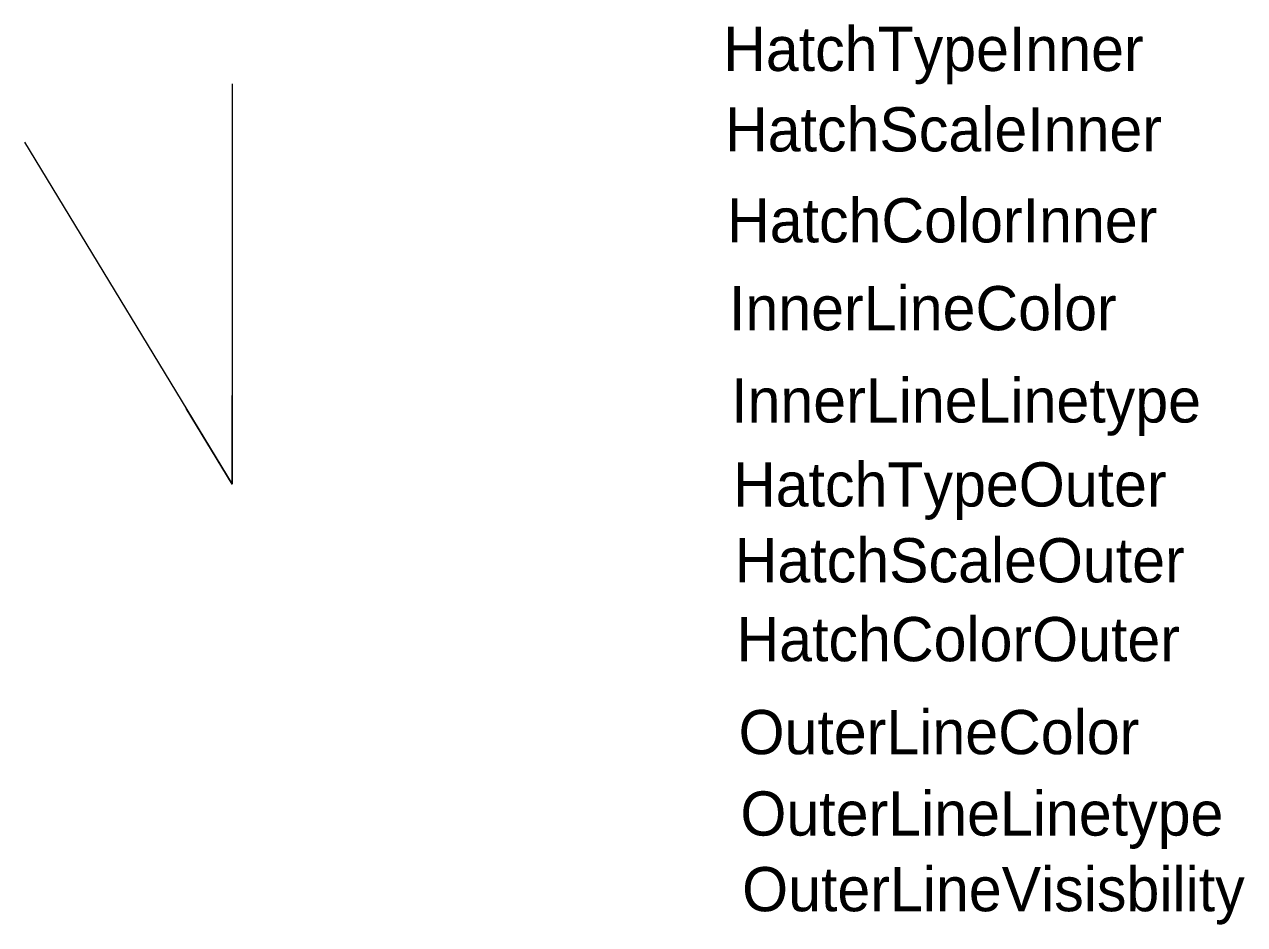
# Model space of a CAD drawing. Header units: millimetres. Extents: x -11.8 to 57.3, y -24.9 to 26.
import ezdxf

# ---------------------------------------------------------------- set-up
doc = ezdxf.new("R2010")
doc.units = ezdxf.units.MM

msp = doc.modelspace()

# ---------------------------------------------------------------- linework, layer by layer
for p, q in [((0, 22.625), (0, 0)), ((-11.751, 19.334), (0, 0)), ((0, 0), (0, 5)), ((0, 0), (-2.597, 4.273))]:
    msp.add_line(p, q)

# ---------------------------------------------------------------- texts
at = {"flags": 9}
for tag, p, s in [('HatchTypeInner', (27.775, 23.356), 'Solid'), ('HatchScaleInner', (27.878, 18.808), '1'), ('HatchColorInner', (27.994, 13.664), ''), ('InnerLineColor', (28.106, 8.697), ''), ('InnerLineLinetype', (28.224, 3.482), ''), ('HatchTypeOuter', (28.331, -1.269), ''), ('HatchScaleOuter', (28.428, -5.555), ''), ('HatchColorOuter', (28.529, -10.015), ''), ('OuterLineColor', (28.647, -15.271), ''), ('OuterLineLinetype', (28.751, -19.873), ''), ('OuterLineVisisbility', (28.848, -24.15), '')]:
    msp.add_attdef(tag, p, s, height=2.5, dxfattribs=at)

doc.saveas('drawing.dxf')
